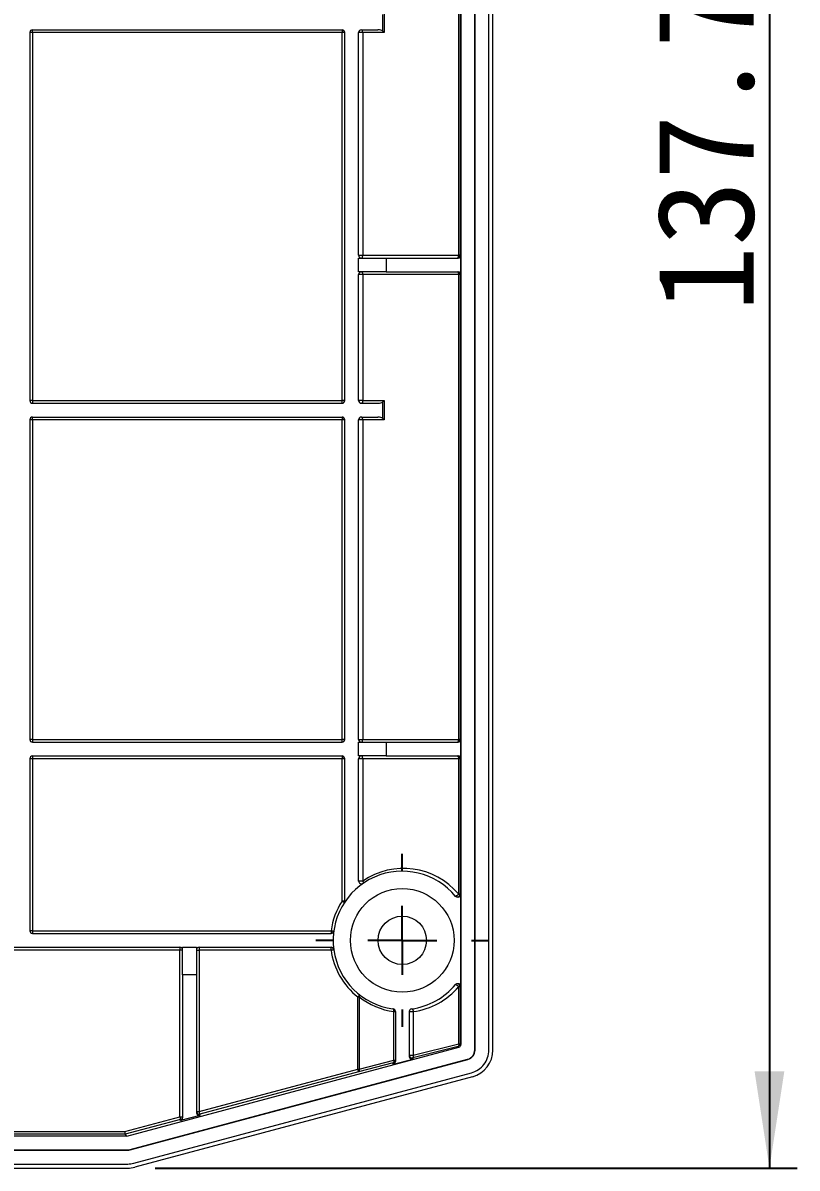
# Model space of a CAD drawing. Header units: millimetres. Extents: x 3 to 590, y 3 to 417.
# Drawn here: x 161.3 to 217.3, y 198.2 to 281 of the extents above; entities that cross this region are included whole.
import ezdxf

# ---------------------------------------------------------------- set-up
doc = ezdxf.new("R2010")
doc.units = ezdxf.units.MM
doc.header["$LTSCALE"] = 2
doc.layers.add('SLD-0', color=179, linetype='Continuous')
doc.styles.add('SLDTEXTSTYLE0', font='SIMSUN.TTC', dxfattribs={"width": 0.67})
doc.styles.add('SLDTEXTSTYLE15', font='SIMSUN.TTC')
doc.dimstyles.new('SLDDIMSTYLE0', dxfattribs={"dimtxt": 7, "dimasz": 7, "dimexe": 0, "dimexo": 0.0625, "dimgap": 1.75, "dimtad": 2, "dimrnd": 1e-09, "dimzin": 12, "dimdsep": 46, "dimtxsty": 'SLDTEXTSTYLE0', "dimsah": 1, "dimcen": 0.09, "dimadec": 0, "dimazin": 3, "dimtfac": 1, "dimtofl": 0, "dimtmove": 0, "dimatfit": 3, "dimfxl": 0, "dimfrac": 2, "dimtolj": 1, "dimtzin": 12, "dimarcsym": 0})

# ---------------------------------------------------------------- blocks, each defined once
blk = doc.blocks.new('_D_1')
at = {"layer": 'SLD-0', "color": 5}
for p, q in [((192.802, 335.988), (217.302, 335.988)), ((215.302, 335.988), (215.302, 198.239)), ((170.881, 198.239), (217.302, 198.239))]:
    blk.add_line(p, q, dxfattribs=at)
for points in [[(215.302, 335.988), (214.225, 328.988), (216.379, 328.988)], [(215.302, 198.239), (216.379, 205.239), (214.225, 205.239)]]:
    blk.add_solid(points, dxfattribs=at)
at = {"layer": 'SLD-0', "color": 5, "insert": (207.156, 260.138), "char_height": 7, "attachment_point": 1, "rotation": 90, "style": 'SLDTEXTSTYLE15'}
blk.add_mtext('137.75', dxfattribs=at)
blk = doc.blocks.new('SW_CENTERMARKSYMBOL_2')
at = {"layer": 'SLD-0', "color": 0}
for p, q in [((0, 5), (0, 6.25)), ((0, 0), (0, 2.5)), ((-5, 0), (-6.25, 0)), ((0, 0), (-2.5, 0)), ((0, 0), (0, -2.5)), ((0, 0), (2.5, 0)), ((5, 0), (6.25, 0)), ((0, -5), (0, -6.25))]:
    blk.add_line(p, q, dxfattribs=at)

msp = doc.modelspace()

# ---------------------------------------------------------------- linework, layer by layer
at = {"color": 7, "linetype": 'Continuous', "lineweight": 15}
for p, q in [((192.986, 331.473), (192.986, 207.175)), ((193.986, 206.786), (193.986, 331.494)), ((194.007, 206.77), (194.007, 331.494)), ((195.007, 206.77), (195.007, 331.494)), ((195.302, 206.775), (195.302, 331.489)), ((192.825, 264.234), (192.825, 315.514)), ((192.928, 315.514), (192.928, 264.234)), ((187.341, 280.431), (187.341, 281.637)), ((187.438, 281.734), (187.438, 280.334)), ((161.807, 280.334), (161.807, 253.734)), ((162.007, 280.334), (161.807, 280.334)), ((162.007, 280.534), (184.389, 280.534)), ((162.007, 280.334), (162.007, 280.534)), ((162.007, 280.334), (162.007, 253.734)), ((184.389, 280.334), (162.007, 280.334)), ((184.389, 280.534), (184.389, 280.334)), ((184.389, 253.734), (184.389, 280.334)), ((184.589, 280.334), (184.389, 280.334)), ((184.589, 253.734), (184.589, 280.334)), ((185.589, 264.234), (185.589, 280.334)), ((185.886, 280.334), (185.589, 280.334)), ((185.789, 280.534), (186.98, 280.534)), ((185.886, 280.334), (185.886, 264.234)), ((187.438, 280.334), (185.886, 280.334)), ((185.589, 264.234), (185.886, 264.234)), ((185.886, 264.234), (192.825, 264.234)), ((192.928, 264.234), (192.825, 264.234)), ((192.928, 264.234), (192.984, 264.234)), ((192.984, 262.834), (192.984, 264.234)), ((185.589, 263.034), (185.589, 264.034)), ((185.589, 264.034), (187.589, 264.034)), ((187.589, 264.034), (187.589, 263.034)), ((187.589, 264.034), (192.784, 264.034)), ((187.589, 263.034), (185.589, 263.034)), ((185.589, 253.734), (185.589, 262.834)), ((185.886, 262.834), (185.589, 262.834)), ((192.825, 262.834), (185.886, 262.834)), ((185.886, 262.834), (185.886, 253.734)), ((187.589, 263.034), (192.784, 263.034)), ((192.928, 262.834), (192.825, 262.834)), ((192.825, 229.234), (192.825, 262.834)), ((192.928, 262.834), (192.928, 229.234)), ((192.984, 262.834), (192.928, 262.834)), ((162.007, 253.734), (161.807, 253.734)), ((162.007, 253.734), (162.007, 253.534)), ((162.007, 253.734), (184.389, 253.734)), ((162.007, 253.534), (184.389, 253.534)), ((184.389, 253.534), (184.389, 253.734)), ((184.589, 253.734), (184.389, 253.734)), ((185.886, 253.734), (185.589, 253.734)), ((185.789, 253.534), (186.98, 253.534)), ((185.886, 253.734), (187.438, 253.734)), ((187.341, 252.431), (187.341, 253.637)), ((187.438, 253.734), (187.438, 252.334)), ((162.007, 252.534), (184.389, 252.534)), ((162.007, 252.334), (162.007, 252.534)), ((184.389, 252.534), (184.389, 252.334)), ((185.789, 252.534), (186.98, 252.534)), ((161.807, 252.334), (161.807, 229.234)), ((162.007, 252.334), (161.807, 252.334)), ((184.389, 252.334), (162.007, 252.334)), ((162.007, 252.334), (162.007, 229.234)), ((184.589, 252.334), (184.389, 252.334)), ((184.389, 229.234), (184.389, 252.334)), ((184.589, 229.234), (184.589, 252.334)), ((185.589, 229.234), (185.589, 252.334)), ((185.886, 252.334), (185.589, 252.334)), ((185.886, 252.334), (185.886, 229.234)), ((187.438, 252.334), (185.886, 252.334)), ((162.007, 229.234), (161.807, 229.234)), ((162.007, 229.234), (162.007, 229.034)), ((162.007, 229.234), (184.389, 229.234)), ((162.007, 229.034), (184.389, 229.034)), ((184.389, 229.034), (184.389, 229.234)), ((184.589, 229.234), (184.389, 229.234)), ((185.589, 229.234), (185.886, 229.234)), ((185.589, 228.034), (185.589, 229.034)), ((185.589, 229.034), (187.589, 229.034)), ((185.886, 229.234), (192.825, 229.234)), ((187.589, 229.034), (187.589, 228.034)), ((187.589, 229.034), (192.784, 229.034)), ((192.928, 229.234), (192.825, 229.234)), ((192.928, 229.234), (192.984, 229.234)), ((192.984, 227.834), (192.984, 229.234)), ((161.807, 227.834), (161.807, 215.404)), ((162.007, 227.834), (161.807, 227.834)), ((162.007, 228.034), (184.389, 228.034)), ((162.007, 228.034), (162.007, 227.834)), ((184.389, 227.834), (162.007, 227.834)), ((162.007, 227.834), (162.007, 215.404)), ((184.389, 228.034), (184.389, 227.834)), ((184.589, 227.834), (184.389, 227.834)), ((184.389, 217.54), (184.389, 227.834)), ((184.589, 217.54), (184.589, 227.834)), ((187.589, 228.034), (185.589, 228.034)), ((185.589, 218.98), (185.589, 227.834)), ((185.886, 227.834), (185.589, 227.834)), ((192.825, 227.834), (185.886, 227.834)), ((185.886, 227.834), (185.886, 218.98)), ((187.589, 228.034), (192.784, 228.034)), ((192.928, 227.834), (192.825, 227.834)), ((192.825, 218.049), (192.825, 227.834)), ((192.928, 227.834), (192.928, 218.049)), ((192.984, 227.834), (192.928, 227.834)), ((185.886, 218.98), (185.589, 218.98)), ((192.928, 218.049), (192.825, 218.049)), ((192.959, 218.012), (192.959, 211.395)), ((184.589, 217.54), (184.389, 217.54)), ((162.007, 215.404), (161.807, 215.404)), ((162.007, 215.404), (183.594, 215.404)), ((162.007, 215.404), (162.007, 215.204)), ((183.594, 215.404), (183.594, 215.204)), ((162.007, 215.204), (183.594, 215.204)), ((159.207, 214.204), (172.657, 214.204)), ((172.657, 214.004), (159.207, 214.004)), ((172.657, 214.204), (172.657, 214.004)), ((172.657, 201.949), (172.657, 214.004)), ((172.857, 214.004), (172.657, 214.004)), ((172.857, 214.204), (173.857, 214.204)), ((172.857, 212.204), (172.857, 214.204)), ((173.857, 214.204), (173.857, 212.204)), ((173.857, 214.004), (174.057, 214.004)), ((174.057, 214.204), (183.594, 214.204)), ((174.057, 214.204), (174.057, 214.004)), ((174.057, 214.004), (174.057, 202.324)), ((183.594, 214.004), (174.057, 214.004)), ((183.594, 214.004), (183.594, 214.204)), ((173.857, 212.204), (172.857, 212.204)), ((172.857, 212.204), (172.857, 201.865)), ((173.857, 212.204), (173.857, 202.24)), ((192.825, 211.358), (192.928, 211.358)), ((192.825, 207.233), (192.825, 211.358)), ((192.928, 211.358), (192.928, 207.233)), ((185.537, 210.613), (185.634, 210.613)), ((185.537, 205.396), (185.537, 210.613)), ((185.634, 210.613), (185.634, 205.396)), ((188.144, 209.551), (188.247, 209.551)), ((188.144, 206.037), (188.144, 209.551)), ((188.247, 209.551), (188.247, 205.941)), ((189.247, 209.551), (189.247, 206.316)), ((189.247, 209.551), (189.544, 209.551)), ((189.544, 209.551), (189.544, 206.395)), ((192.78, 207.04), (189.499, 206.202)), ((189.544, 206.395), (192.825, 207.233)), ((192.837, 206.982), (192.78, 207.04)), ((192.825, 207.233), (192.928, 207.233)), ((192.928, 207.233), (192.986, 207.175)), ((168.825, 200.555), (192.837, 206.982)), ((189.247, 206.395), (189.544, 206.395)), ((189.499, 206.202), (189.499, 206.123)), ((193.986, 206.786), (194.007, 206.77)), ((169.063, 199.579), (193.467, 206.11)), ((169.066, 199.558), (193.488, 206.094)), ((174.057, 202.324), (185.537, 205.396)), ((185.537, 205.396), (185.634, 205.396)), ((188.099, 205.844), (185.589, 205.203)), ((185.634, 205.396), (188.144, 206.037)), ((188.099, 205.748), (189.499, 206.123)), ((188.099, 205.748), (188.099, 205.844)), ((188.144, 206.037), (188.247, 206.037)), ((193.488, 206.094), (193.467, 206.11)), ((169.325, 198.591), (193.747, 205.128)), ((193.819, 204.843), (169.398, 198.307)), ((185.589, 205.203), (174.109, 202.131)), ((174.109, 202.047), (172.709, 201.672)), ((173.857, 202.324), (174.057, 202.324)), ((174.109, 202.131), (174.109, 202.047)), ((168.671, 200.882), (172.657, 201.949)), ((172.709, 201.756), (168.697, 200.682)), ((172.657, 201.949), (172.857, 201.949)), ((172.709, 201.672), (172.709, 201.756)), ((168.825, 200.555), (159.207, 200.555)), ((160.207, 200.882), (168.671, 200.882)), ((168.697, 200.682), (160.207, 200.682)), ((168.825, 200.555), (168.697, 200.682)), ((168.697, 200.682), (168.697, 200.682)), ((154.353, 199.555), (168.882, 199.555)), ((168.885, 199.534), (168.882, 199.555)), ((169.063, 199.579), (169.066, 199.558)), ((154.353, 199.534), (168.885, 199.534)), ((152.853, 198.534), (168.886, 198.534)), ((152.853, 198.239), (168.881, 198.239))]:
    msp.add_line(p, q, dxfattribs=at)
at = {"color": 7, "linetype": 'Continuous', "lineweight": 15, "flags": 128}
for points in [[(185.886, 280.334), (185.884, 280.373), (185.878, 280.41), (185.869, 280.445), (185.857, 280.475), (185.842, 280.5), (185.826, 280.518), (185.808, 280.53), (185.789, 280.534)], [(185.789, 264.034), (185.808, 264.037), (185.826, 264.049), (185.842, 264.067), (185.857, 264.092), (185.869, 264.123), (185.878, 264.157), (185.884, 264.195), (185.886, 264.234)], [(192.728, 264.034), (192.747, 264.037), (192.765, 264.049), (192.782, 264.067), (192.796, 264.092), (192.808, 264.123), (192.817, 264.157), (192.823, 264.195), (192.825, 264.234)], [(185.789, 263.034), (185.808, 263.03), (185.826, 263.018), (185.842, 263), (185.857, 262.975), (185.869, 262.945), (185.878, 262.91), (185.884, 262.873), (185.886, 262.834)], [(192.728, 263.034), (192.747, 263.03), (192.765, 263.018), (192.782, 263), (192.796, 262.975), (192.808, 262.945), (192.817, 262.91), (192.823, 262.873), (192.825, 262.834)], [(185.886, 253.734), (185.884, 253.695), (185.878, 253.657), (185.869, 253.623), (185.857, 253.592), (185.842, 253.567), (185.826, 253.549), (185.808, 253.537), (185.789, 253.534)], [(185.886, 252.334), (185.884, 252.373), (185.878, 252.41), (185.869, 252.445), (185.857, 252.475), (185.842, 252.5), (185.826, 252.518), (185.808, 252.53), (185.789, 252.534)], [(185.789, 229.034), (185.808, 229.037), (185.826, 229.049), (185.842, 229.067), (185.857, 229.092), (185.869, 229.123), (185.878, 229.157), (185.884, 229.195), (185.886, 229.234)], [(192.728, 229.034), (192.747, 229.037), (192.765, 229.049), (192.782, 229.067), (192.796, 229.092), (192.808, 229.123), (192.817, 229.157), (192.823, 229.195), (192.825, 229.234)], [(185.886, 227.834), (185.884, 227.873), (185.878, 227.91), (185.869, 227.945), (185.857, 227.975), (185.842, 228), (185.826, 228.018), (185.808, 228.03), (185.789, 228.034)], [(192.728, 228.034), (192.747, 228.03), (192.765, 228.018), (192.782, 228), (192.796, 227.975), (192.808, 227.945), (192.817, 227.91), (192.823, 227.873), (192.825, 227.834)], [(185.886, 218.98), (185.899, 218.953), (185.909, 218.926), (185.917, 218.9), (185.921, 218.877), (185.921, 218.856), (185.918, 218.839), (185.912, 218.825), (185.902, 218.816)], [(192.575, 217.921), (192.59, 217.912), (192.613, 217.911), (192.643, 217.919), (192.678, 217.935), (192.716, 217.957), (192.754, 217.984), (192.792, 218.016), (192.825, 218.049)], [(184.556, 217.431), (184.553, 217.433), (184.543, 217.439), (184.528, 217.449), (184.507, 217.463), (184.482, 217.479), (184.453, 217.498), (184.421, 217.519), (184.389, 217.54)], [(183.594, 215.404), (183.633, 215.398), (183.67, 215.393), (183.704, 215.389), (183.735, 215.385), (183.759, 215.381), (183.777, 215.379), (183.789, 215.377), (183.793, 215.377)], [(183.594, 214.004), (183.633, 214.009), (183.67, 214.014), (183.704, 214.019), (183.735, 214.023), (183.759, 214.026), (183.777, 214.029), (183.789, 214.03), (183.793, 214.031)], [(192.825, 211.358), (192.792, 211.392), (192.754, 211.423), (192.716, 211.451), (192.678, 211.473), (192.643, 211.488), (192.613, 211.496), (192.59, 211.495), (192.575, 211.487)], [(185.537, 210.613), (185.561, 210.644), (185.584, 210.673), (185.605, 210.7), (185.624, 210.724), (185.64, 210.744), (185.651, 210.758), (185.658, 210.767), (185.66, 210.77)], [(185.634, 210.613), (185.648, 210.639), (185.66, 210.664), (185.668, 210.688), (185.674, 210.71), (185.675, 210.73), (185.674, 210.747), (185.669, 210.76), (185.66, 210.77)], [(188.144, 209.551), (188.146, 209.588), (188.145, 209.624), (188.14, 209.657), (188.132, 209.687), (188.121, 209.711), (188.107, 209.731), (188.091, 209.743), (188.074, 209.749)], [(189.42, 209.749), (189.44, 209.748), (189.46, 209.738), (189.48, 209.72), (189.498, 209.696), (189.514, 209.665), (189.528, 209.63), (189.538, 209.591), (189.544, 209.551)], [(192.825, 207.233), (192.83, 207.198), (192.832, 207.165), (192.831, 207.133), (192.826, 207.105), (192.818, 207.081), (192.808, 207.062), (192.795, 207.048), (192.78, 207.04)], [(189.499, 206.202), (189.514, 206.21), (189.527, 206.224), (189.538, 206.243), (189.545, 206.267), (189.55, 206.296), (189.551, 206.327), (189.549, 206.36), (189.544, 206.395)], [(185.589, 205.203), (185.587, 205.208), (185.584, 205.219), (185.579, 205.237), (185.573, 205.261), (185.565, 205.29), (185.556, 205.323), (185.547, 205.359), (185.537, 205.396)], [(185.589, 205.203), (185.604, 205.211), (185.617, 205.225), (185.627, 205.245), (185.635, 205.269), (185.64, 205.297), (185.641, 205.328), (185.639, 205.362), (185.634, 205.396)], [(188.099, 205.844), (188.114, 205.852), (188.127, 205.866), (188.138, 205.886), (188.145, 205.91), (188.15, 205.938), (188.151, 205.969), (188.149, 206.003), (188.144, 206.037)], [(174.109, 202.131), (174.108, 202.135), (174.104, 202.147), (174.1, 202.165), (174.093, 202.189), (174.085, 202.218), (174.077, 202.251), (174.067, 202.287), (174.057, 202.324)], [(172.657, 201.949), (172.667, 201.912), (172.677, 201.876), (172.685, 201.843), (172.693, 201.814), (172.7, 201.79), (172.704, 201.772), (172.708, 201.76), (172.709, 201.756)], [(168.671, 200.882), (168.676, 200.844), (168.681, 200.807), (168.685, 200.773), (168.689, 200.743), (168.693, 200.718), (168.695, 200.699), (168.697, 200.687), (168.697, 200.682)]]:
    msp.add_lwpolyline(points, dxfattribs=at)
at = {"color": 7, "linetype": 'Continuous', "lineweight": 15}
for radius in [3.75, 1.75]:
    msp.add_circle((188.747, 214.704), radius, dxfattribs=at)
for centre, radius, start, end in [((162.007, 280.334), 0.2, 90, 180), ((184.389, 280.334), 0.2, 0, 90), ((185.789, 280.334), 0.2, 90, 180), ((185.789, 264.234), 0.2, 180, 270), ((192.728, 264.234), 0.2, 270.00413, 0.00447), ((185.789, 262.834), 0.2, 90, 180), ((192.728, 262.834), 0.2, 359.99559, 89.99574), ((162.007, 253.734), 0.2, 180, 270), ((184.389, 253.734), 0.2, 270, 0), ((185.789, 253.734), 0.2, 180, 270), ((162.007, 252.334), 0.2, 90, 180), ((184.389, 252.334), 0.2, 0, 90), ((185.789, 252.334), 0.2, 90, 180), ((162.007, 229.234), 0.2, 180, 270), ((184.389, 229.234), 0.2, 270, 0), ((185.789, 229.234), 0.2, 180, 270), ((192.728, 229.234), 0.2, 270.00415, 0.00439), ((162.007, 227.834), 0.2, 90, 180), ((184.389, 227.834), 0.2, 0, 90), ((185.789, 227.834), 0.2, 90, 180), ((192.728, 227.834), 0.2, 359.99454, 89.99692), ((188.747, 214.704), 5, 39.51438, 262.26362), ((188.844, 214.704), 5.2, 40.04461, 124.67555), ((185.789, 218.98), 0.2, 180, 304.67555), ((192.728, 218.049), 0.2, 220.06528, 359.98197), ((188.947, 214.704), 5.2, 39.51332, 40.04461), ((188.747, 214.704), 5.2, 146.94627, 172.26362), ((184.389, 217.54), 0.2, 326.94627, 0), ((162.007, 215.404), 0.2, 180, 270), ((183.594, 215.404), 0.2, 270, 352.26362), ((172.657, 214.004), 0.2, 0, 90), ((174.057, 214.004), 0.2, 90, 180), ((183.594, 214.004), 0.2, 7.73638, 90), ((188.747, 214.704), 5.2, 187.73638, 231.87807), ((188.747, 214.704), 5, 277.73638, 320.48562), ((188.844, 214.704), 5.2, 277.73638, 319.95539), ((192.728, 211.358), 0.2, 0.01696, 139.93472), ((188.947, 214.704), 5.2, 319.95539, 320.48668), ((188.844, 214.704), 5.2, 231.87807, 262.26362), ((188.047, 209.551), 0.2, 0, 82.26362), ((189.447, 209.551), 0.2, 97.73638, 180), ((192.728, 207.233), 0.2, 284.99889, 359.97873), ((189.447, 206.395), 0.2, 180.00828, 284.98498), ((188.047, 206.038), 0.2, 284.97167, 359.99482), ((174.057, 202.324), 0.2, 180.0095, 284.98416), ((172.657, 201.949), 0.2, 284.97257, 359.99392)]:
    msp.add_arc(centre, radius, start, end, dxfattribs=at)
for centre, major_axis, ratio, start_param, end_param in [((186.98, 280.334), (-0.413, 0), 0.48481, 3.647738, 4.712389), ((187.341, 280.334), (0.194, -0.194), 0.258618, 1.317724, 1.823869), ((192.784, 264.234), (0.2, 0), 0.999848, 4.712389, 6.283185), ((192.784, 262.834), (-0.2, 0), 0.999848, 3.141593, 4.712389), ((186.98, 253.734), (0.413, 0), 0.48481, 4.712389, 5.77704), ((187.341, 253.734), (0.194, 0.194), 0.258618, 4.459316, 4.965462), ((186.98, 252.334), (-0.413, 0), 0.48481, 3.647738, 4.712389), ((187.341, 252.334), (0.194, -0.194), 0.258618, 1.317724, 1.823869), ((192.784, 229.234), (-0.2, 0), 0.999848, 1.570796, 3.141593), ((192.784, 227.834), (0.2, 0), 0.999848, 0, 1.570796), ((192.786, 207.175), (0.141, -0.141), 0.999695, 5.759434, 7.068431), ((189.447, 206.316), (0, -0.2), 0.999755, 4.712389, 6.544639), ((193.286, 206.786), (-0.555, 0.426), 0.999758, 2.487069, 3.796116), ((193.307, 206.77), (-0.555, 0.426), 0.999758, 2.487069, 3.796116), ((193.301, 206.775), (1.415, -1.415), 0.999695, 5.759434, 7.068431), ((188.047, 205.941), (0, 0.2), 0.999755, 3.403047, 4.712389), ((174.057, 202.24), (0, 0.2), 0.999755, 1.570796, 3.403047), ((172.657, 201.865), (0, -0.2), 0.999755, 0.261454, 1.570796), ((168.882, 200.255), (-0.091, 0.694), 0.999845, 3.010855, 3.27233), ((168.885, 200.234), (-0.091, 0.694), 0.999845, 3.010855, 3.27233), ((168.88, 200.239), (-1.415, 1.415), 0.999695, 2.356347, 2.617842)]:
    msp.add_ellipse(centre, major_axis=major_axis, ratio=ratio, start_param=start_param, end_param=end_param, dxfattribs=at)
for points in [[(192.959, 218.012), (192.959, 217.971), (192.946, 217.931), (192.899, 217.864), (192.865, 217.838), (192.788, 217.81), (192.745, 217.809), (192.667, 217.83), (192.631, 217.853), (192.604, 217.885)], [(192.604, 211.522), (192.631, 211.554), (192.666, 211.577), (192.745, 211.599), (192.788, 211.597), (192.864, 211.57), (192.899, 211.544), (192.946, 211.477), (192.959, 211.436), (192.959, 211.395)]]:
    msp.add_open_spline(points, degree=3, knots=[0, 0, 0, 0, 0.25, 0.25, 0.5, 0.5, 0.75, 0.75, 1, 1, 1, 1], dxfattribs=at)
for points in [[(193.747, 205.128), (194.099, 205.222), (194.758, 205.656), (195.007, 206.405), (195.007, 206.77)], [(168.886, 198.534), (169.034, 198.534), (169.183, 198.553), (169.325, 198.591)]]:
    msp.add_open_spline(points, degree=3, dxfattribs=at)

# ---------------------------------------------------------------- block references
at = {"layer": 'SLD-0', "color": 1}
msp.add_blockref('SW_CENTERMARKSYMBOL_2', (188.747, 214.704), dxfattribs=at)

# ---------------------------------------------------------------- dimensions: what is measured, and where the dimension line sits
at = {"layer": 'SLD-0', "color": 5}
dim = msp.add_linear_dim(base=(215.302, 198.239), p1=(190.802, 335.988), p2=(168.881, 198.239), angle=90, dimstyle='SLDDIMSTYLE0', dxfattribs=at)
dim.commit()
dim.dimension.update_dxf_attribs({"geometry": '_D_1', "text_midpoint": (215.302, 268.304), "dimtype": 160})

doc.saveas('drawing.dxf')
